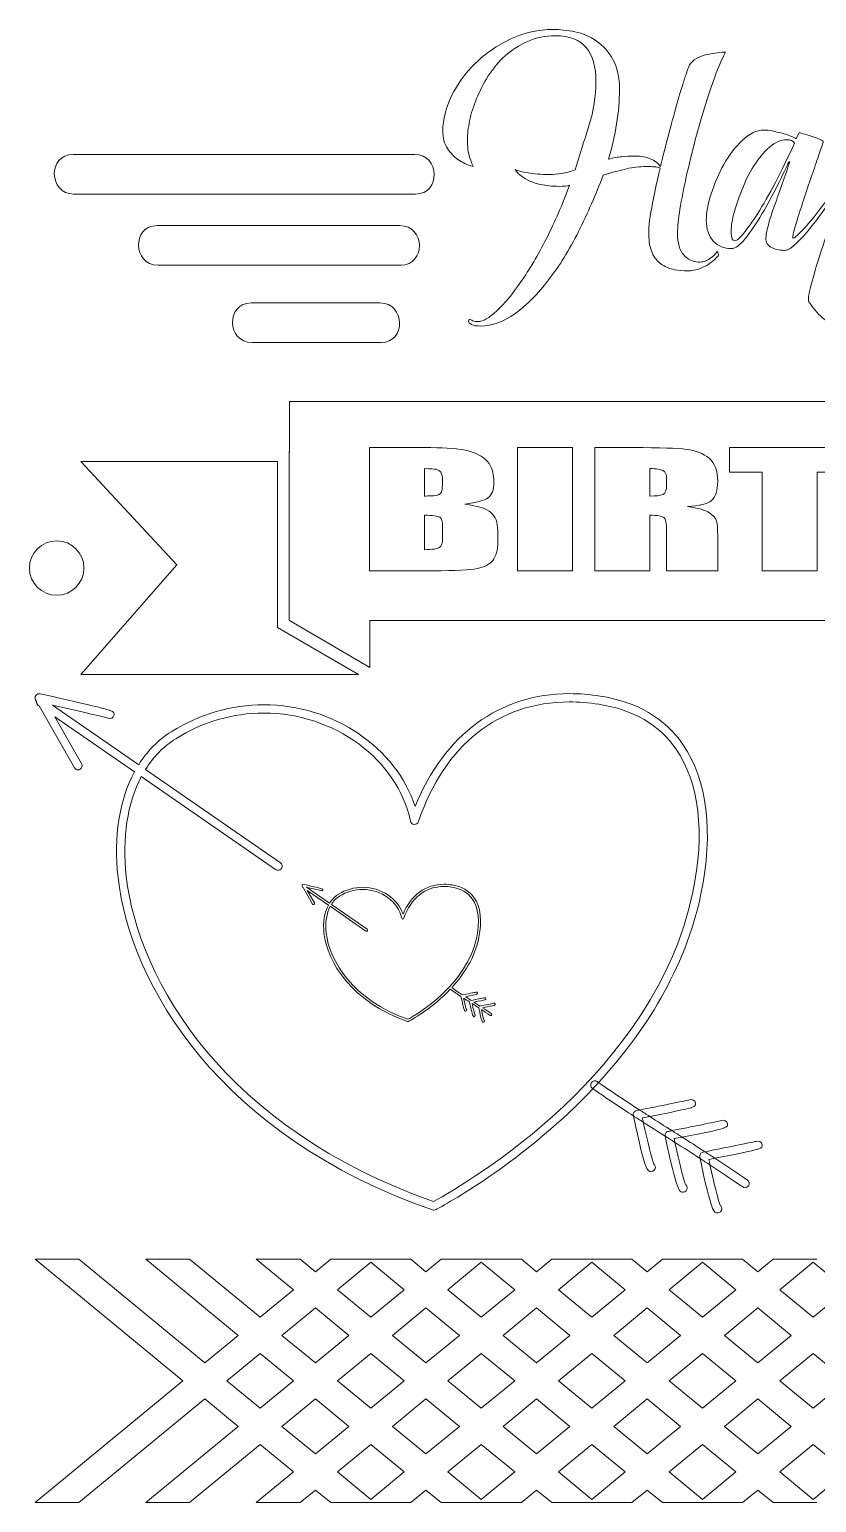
# Model space of a CAD drawing. Header units: inches. Extents: x 0.3 to 14.7, y -15.4 to -2.6.
# Drawn here: x 0.25 to 7.07, y -15.38 to -2.62 of the extents above; entities that cross this region are included whole.
import ezdxf

# ---------------------------------------------------------------- set-up
doc = ezdxf.new("R2010")
doc.units = ezdxf.units.IN
doc.header["$MEASUREMENT"] = 0
doc.layers.add('Layer 1', color=7, linetype='Continuous')

# ---------------------------------------------------------------- blocks, each defined once
blk = doc.blocks.new('block 2')
at = {"layer": 'Layer 1', "lineweight": 0}
for points in [[(11.748, -7.738), (3.204, -7.738), (3.204, -8.145), (2.506, -7.738), (2.506, -7.738), (2.506, -7.737), (2.504, -7.736), (2.504, -6.278), (2.506, -6.284), (2.506, -5.842), (12.448, -5.842), (12.448, -7.738), (12.446, -7.738), (11.748, -8.145), (11.748, -7.738)], [(4.96, -6.241), (4.483, -6.241), (4.483, -7.308), (4.96, -7.308), (4.96, -6.241)], [(7.365, -6.241), (6.321, -6.241), (6.321, -6.454), (6.604, -6.454), (6.604, -7.308), (7.081, -7.308), (7.081, -6.454), (7.365, -6.454), (7.365, -6.241)]]:
    blk.add_lwpolyline(points, dxfattribs=at)
for points, knots in [([(4.312, -6.959), (4.312, -6.889), (4.292, -6.838), (4.253, -6.804), (4.213, -6.77), (4.138, -6.746), (4.028, -6.732), (4.127, -6.718), (4.194, -6.7), (4.227, -6.675), (4.261, -6.65), (4.278, -6.607), (4.278, -6.544), (4.278, -6.452), (4.254, -6.385), (4.206, -6.344), (4.159, -6.302), (4.096, -6.275), (4.018, -6.261), (3.941, -6.248), (3.827, -6.241), (3.677, -6.241), (3.677, -6.241), (3.2, -6.241), (3.2, -6.241), (3.2, -6.241), (3.2, -7.308), (3.2, -7.308), (3.2, -7.308), (3.752, -7.308), (3.752, -7.308), (3.945, -7.308), (4.072, -7.302), (4.134, -7.289), (4.196, -7.276), (4.241, -7.253), (4.269, -7.218), (4.297, -7.183), (4.312, -7.13), (4.312, -7.058), (4.312, -7.058), (4.312, -6.959), (4.312, -6.959)], [0, 0, 0, 0, 1, 1, 1, 2, 2, 2, 3, 3, 3, 4, 4, 4, 5, 5, 5, 6, 6, 6, 7, 7, 7, 8, 8, 8, 9, 9, 9, 10, 10, 10, 11, 11, 11, 12, 12, 12, 13, 13, 13, 14, 14, 14, 14]), ([(5.955, -6.751), (6.059, -6.745), (6.129, -6.728), (6.165, -6.7), (6.2, -6.671), (6.218, -6.615), (6.218, -6.532), (6.218, -6.441), (6.193, -6.375), (6.143, -6.333), (6.093, -6.292), (6.027, -6.266), (5.948, -6.256), (5.868, -6.246), (5.715, -6.241), (5.49, -6.241), (5.49, -6.241), (5.152, -6.241), (5.152, -6.241), (5.152, -6.241), (5.152, -7.308), (5.152, -7.308), (5.152, -7.308), (5.63, -7.308), (5.63, -7.308), (5.63, -7.308), (5.63, -6.827), (5.63, -6.827), (5.695, -6.827), (5.736, -6.834), (5.752, -6.847), (5.767, -6.861), (5.775, -6.896), (5.775, -6.954), (5.775, -6.954), (5.775, -7.308), (5.775, -7.308), (5.775, -7.308), (6.218, -7.308), (6.218, -7.308), (6.218, -7.308), (6.218, -7.027), (6.218, -7.027), (6.218, -6.941), (6.214, -6.888), (6.206, -6.869), (6.198, -6.85), (6.178, -6.829), (6.146, -6.806), (6.113, -6.783), (6.05, -6.765), (5.955, -6.751)], [0, 0, 0, 0, 1, 1, 1, 2, 2, 2, 3, 3, 3, 4, 4, 4, 5, 5, 5, 6, 6, 6, 7, 7, 7, 8, 8, 8, 9, 9, 9, 10, 10, 10, 11, 11, 11, 12, 12, 12, 13, 13, 13, 14, 14, 14, 15, 15, 15, 16, 16, 16, 17, 17, 17, 17])]:
    blk.add_open_spline(points, degree=3, knots=knots, dxfattribs=at)
blk = doc.blocks.new('block 5')
at = {"layer": 'Layer 1', "lineweight": 0}
for points in [[(7.078, -15.383), (7.012, -15.383), (6.698, -15.383), (6.566, -15.274), (6.434, -15.383), (6.12, -15.383), (6.053, -15.383), (5.739, -15.383), (5.607, -15.274), (5.475, -15.383), (5.161, -15.383), (5.095, -15.383), (4.781, -15.383), (4.649, -15.274), (4.517, -15.383), (4.202, -15.383), (4.136, -15.383), (3.822, -15.383), (3.69, -15.274), (3.558, -15.383), (3.244, -15.383), (3.178, -15.383), (2.864, -15.383), (2.732, -15.274), (2.599, -15.383), (2.219, -15.383), (2.541, -15.117), (2.252, -14.879), (1.641, -15.383), (1.261, -15.383), (2.062, -14.723), (1.773, -14.485), (0.682, -15.383), (0.302, -15.383), (1.583, -14.328), (0.302, -13.274), (0.682, -13.274), (1.773, -14.172), (2.062, -13.934), (1.261, -13.274), (1.641, -13.274), (2.252, -13.777), (2.541, -13.539), (2.219, -13.274), (2.599, -13.274), (2.732, -13.383), (2.864, -13.274), (3.178, -13.274), (3.244, -13.274), (3.558, -13.274), (3.69, -13.383), (3.822, -13.274), (4.136, -13.274), (4.202, -13.274), (4.517, -13.274), (4.649, -13.383), (4.781, -13.274), (5.095, -13.274), (5.161, -13.274), (5.475, -13.274), (5.607, -13.383), (5.739, -13.274), (6.053, -13.274), (6.12, -13.274), (6.434, -13.274), (6.566, -13.383), (6.698, -13.274), (7.012, -13.274), (7.078, -13.274)], [(2.922, -13.539), (3.211, -13.777), (3.5, -13.539), (3.211, -13.301), (2.922, -13.539)], [(3.88, -13.539), (4.169, -13.777), (4.459, -13.539), (4.169, -13.301), (3.88, -13.539)], [(4.839, -13.539), (5.128, -13.777), (5.417, -13.539), (5.128, -13.301), (4.839, -13.539)], [(5.797, -13.539), (6.087, -13.777), (6.376, -13.539), (6.087, -13.301), (5.797, -13.539)], [(6.756, -13.539), (7.045, -13.777), (7.334, -13.539), (7.045, -13.301), (6.756, -13.539)], [(2.442, -13.934), (2.732, -14.172), (3.021, -13.934), (2.732, -13.696), (2.442, -13.934)], [(3.69, -14.172), (3.979, -13.934), (3.69, -13.696), (3.401, -13.934), (3.69, -14.172)], [(4.649, -14.172), (4.938, -13.934), (4.649, -13.695), (4.359, -13.934), (4.649, -14.172)], [(5.607, -14.172), (5.897, -13.934), (5.607, -13.696), (5.318, -13.934), (5.607, -14.172)], [(6.566, -14.172), (6.855, -13.934), (6.566, -13.696), (6.277, -13.934), (6.566, -14.172)], [(2.252, -14.566), (2.541, -14.328), (2.252, -14.09), (1.963, -14.328), (2.252, -14.566)], [(3.211, -14.09), (2.922, -14.328), (3.211, -14.566), (3.5, -14.328), (3.211, -14.09)], [(4.169, -14.566), (4.459, -14.328), (4.169, -14.09), (3.88, -14.328), (4.169, -14.566)], [(5.128, -14.566), (5.417, -14.328), (5.128, -14.09), (4.839, -14.328), (5.128, -14.566)], [(6.087, -14.566), (6.376, -14.328), (6.087, -14.09), (5.797, -14.328), (6.087, -14.566)], [(7.045, -14.566), (7.334, -14.328), (7.045, -14.09), (6.756, -14.328), (7.045, -14.566)], [(2.732, -14.961), (3.021, -14.723), (2.732, -14.485), (2.442, -14.723), (2.732, -14.961)], [(3.401, -14.723), (3.69, -14.961), (3.979, -14.723), (3.69, -14.485), (3.401, -14.723)], [(4.359, -14.723), (4.649, -14.961), (4.938, -14.723), (4.649, -14.485), (4.359, -14.723)], [(5.318, -14.723), (5.607, -14.961), (5.897, -14.723), (5.607, -14.485), (5.318, -14.723)], [(6.277, -14.723), (6.566, -14.961), (6.855, -14.723), (6.566, -14.485), (6.277, -14.723)], [(3.5, -15.117), (3.211, -14.879), (2.922, -15.117), (3.211, -15.355), (3.5, -15.117)], [(4.459, -15.117), (4.169, -14.879), (3.88, -15.117), (4.169, -15.355), (4.459, -15.117)], [(5.417, -15.117), (5.128, -14.879), (4.839, -15.117), (5.128, -15.355), (5.417, -15.117)], [(6.376, -15.117), (6.087, -14.879), (5.797, -15.117), (6.087, -15.355), (6.376, -15.117)], [(7.334, -15.117), (7.045, -14.879), (6.756, -15.117), (7.045, -15.355), (7.334, -15.117)]]:
    blk.add_lwpolyline(points, dxfattribs=at)
blk = doc.blocks.new('block 7')
at = {"layer": 'Layer 1', "lineweight": 0}
for points, knots in [([(6.272, -3.787), (6.319, -3.705), (6.372, -3.635), (6.432, -3.577), (6.493, -3.519), (6.555, -3.489), (6.62, -3.489), (6.639, -3.489), (6.663, -3.492), (6.691, -3.497), (6.719, -3.503), (6.747, -3.509), (6.775, -3.517), (6.803, -3.524), (6.828, -3.533), (6.85, -3.541), (6.873, -3.55), (6.889, -3.557), (6.897, -3.564), (6.897, -3.564), (6.923, -3.509), (6.923, -3.509), (6.934, -3.513), (6.951, -3.519), (6.975, -3.525), (6.998, -3.532), (7.022, -3.539), (7.046, -3.548), (7.07, -3.556), (7.09, -3.564), (7.107, -3.572), (7.124, -3.58), (7.133, -3.585), (7.133, -3.59), (7.133, -3.594), (7.125, -3.618), (7.11, -3.661), (7.095, -3.704), (7.077, -3.757), (7.056, -3.818), (7.034, -3.88), (7.011, -3.946), (6.988, -4.018), (6.964, -4.089), (6.943, -4.155), (6.923, -4.215), (6.904, -4.276), (6.889, -4.326), (6.878, -4.366), (6.867, -4.406), (6.865, -4.426), (6.871, -4.426), (6.88, -4.426), (6.901, -4.409), (6.934, -4.376), (6.968, -4.342), (7.008, -4.297), (7.054, -4.24), (7.1, -4.183), (7.15, -4.116), (7.204, -4.04), (7.257, -3.965), (7.308, -3.883), (7.357, -3.796), (7.379, -3.725), (7.398, -3.66), (7.414, -3.601), (7.435, -3.52), (7.446, -3.464), (7.446, -3.431), (7.459, -3.433), (7.477, -3.442), (7.5, -3.457), (7.522, -3.472), (7.544, -3.488), (7.564, -3.506), (7.585, -3.523), (7.603, -3.54), (7.619, -3.557), (7.635, -3.574), (7.643, -3.586), (7.643, -3.593), (7.643, -3.612), (7.635, -3.646), (7.619, -3.694), (7.603, -3.743), (7.583, -3.8), (7.559, -3.867), (7.536, -3.934), (7.51, -4.006), (7.482, -4.082), (7.454, -4.158), (7.428, -4.233), (7.404, -4.306), (7.404, -4.306), (7.408, -4.306), (7.408, -4.306), (7.442, -4.233), (7.481, -4.152), (7.525, -4.064), (7.569, -3.976), (7.615, -3.893), (7.663, -3.816), (7.71, -3.738), (7.757, -3.671), (7.805, -3.615), (7.852, -3.559), (7.898, -3.526), (7.944, -3.515), (8.012, -3.5), (8.066, -3.507), (8.103, -3.535), (8.141, -3.563), (8.166, -3.604), (8.178, -3.657), (8.19, -3.711), (8.19, -3.773), (8.179, -3.843), (8.169, -3.913), (8.15, -3.982), (8.124, -4.051), (8.195, -4.027), (8.259, -4.009), (8.317, -3.996), (8.33, -3.955), (8.343, -3.916), (8.355, -3.877), (8.389, -3.774), (8.416, -3.682), (8.438, -3.601), (8.459, -3.52), (8.47, -3.464), (8.47, -3.431), (8.483, -3.433), (8.501, -3.442), (8.523, -3.457), (8.546, -3.472), (8.567, -3.488), (8.588, -3.506), (8.608, -3.523), (8.627, -3.54), (8.643, -3.557), (8.659, -3.574), (8.667, -3.586), (8.667, -3.593), (8.667, -3.612), (8.659, -3.646), (8.643, -3.694), (8.627, -3.743), (8.607, -3.8), (8.583, -3.867), (8.559, -3.934), (8.533, -4.006), (8.505, -4.082), (8.477, -4.158), (8.452, -4.233), (8.428, -4.306), (8.428, -4.306), (8.431, -4.306), (8.431, -4.306), (8.466, -4.233), (8.505, -4.152), (8.549, -4.064), (8.593, -3.976), (8.639, -3.893), (8.686, -3.816), (8.734, -3.738), (8.781, -3.671), (8.828, -3.615), (8.876, -3.559), (8.922, -3.526), (8.967, -3.515), (9.036, -3.5), (9.089, -3.507), (9.127, -3.535), (9.165, -3.563), (9.189, -3.604), (9.201, -3.657), (9.213, -3.711), (9.214, -3.773), (9.203, -3.843), (9.192, -3.913), (9.174, -3.982), (9.148, -4.051), (9.219, -4.027), (9.284, -4.008), (9.343, -3.995), (9.352, -3.965), (9.361, -3.934), (9.371, -3.903), (9.39, -3.838), (9.408, -3.776), (9.426, -3.715), (9.443, -3.655), (9.457, -3.6), (9.469, -3.549), (9.481, -3.499), (9.488, -3.459), (9.49, -3.431), (9.501, -3.436), (9.518, -3.445), (9.542, -3.459), (9.566, -3.473), (9.589, -3.488), (9.611, -3.506), (9.634, -3.523), (9.654, -3.539), (9.671, -3.554), (9.688, -3.569), (9.697, -3.58), (9.697, -3.586), (9.697, -3.604), (9.692, -3.632), (9.681, -3.672), (9.67, -3.712), (9.656, -3.758), (9.639, -3.811), (9.622, -3.863), (9.604, -3.919), (9.586, -3.979), (9.567, -4.038), (9.55, -4.095), (9.532, -4.15), (9.515, -4.205), (9.501, -4.254), (9.49, -4.298), (9.48, -4.342), (9.474, -4.376), (9.474, -4.4), (9.474, -4.432), (9.484, -4.448), (9.503, -4.448), (9.516, -4.448), (9.54, -4.426), (9.574, -4.381), (9.609, -4.335), (9.649, -4.277), (9.694, -4.205), (9.739, -4.133), (9.787, -4.05), (9.837, -3.958), (9.888, -3.865), (9.938, -3.771), (9.988, -3.677), (9.998, -3.638), (10.007, -3.601), (10.013, -3.567), (10.02, -3.532), (10.026, -3.5), (10.033, -3.47), (10.041, -3.474), (10.057, -3.481), (10.08, -3.489), (10.102, -3.498), (10.124, -3.508), (10.146, -3.518), (10.167, -3.529), (10.187, -3.54), (10.204, -3.551), (10.221, -3.562), (10.23, -3.57), (10.23, -3.577), (10.23, -3.583), (10.227, -3.602), (10.22, -3.633), (10.214, -3.664), (10.204, -3.705), (10.191, -3.754), (10.178, -3.804), (10.162, -3.862), (10.143, -3.929), (10.123, -3.995), (10.101, -4.066), (10.075, -4.142), (10.148, -4.088), (10.219, -4.039), (10.288, -3.996), (10.357, -3.953), (10.422, -3.915), (10.485, -3.88), (10.485, -3.88), (10.475, -3.925), (10.475, -3.925), (10.402, -3.968), (10.331, -4.013), (10.262, -4.058), (10.193, -4.103), (10.125, -4.149), (10.059, -4.197), (9.981, -4.427), (9.904, -4.625), (9.828, -4.791), (9.751, -4.957), (9.673, -5.092), (9.592, -5.198), (9.511, -5.303), (9.427, -5.381), (9.339, -5.43), (9.25, -5.48), (9.156, -5.504), (9.054, -5.504), (9.037, -5.504), (9.019, -5.502), (9.001, -5.498), (8.983, -5.494), (8.966, -5.486), (8.951, -5.475), (8.936, -5.465), (8.924, -5.448), (8.914, -5.427), (8.904, -5.405), (8.9, -5.377), (8.903, -5.343), (8.905, -5.287), (8.932, -5.218), (8.985, -5.136), (9.038, -5.054), (9.106, -4.966), (9.19, -4.872), (9.274, -4.777), (9.369, -4.679), (9.476, -4.579), (9.582, -4.479), (9.692, -4.383), (9.804, -4.29), (9.834, -4.204), (9.862, -4.119), (9.889, -4.034), (9.916, -3.948), (9.939, -3.867), (9.959, -3.79), (9.922, -3.865), (9.88, -3.945), (9.833, -4.029), (9.785, -4.113), (9.738, -4.191), (9.691, -4.264), (9.643, -4.338), (9.598, -4.398), (9.555, -4.445), (9.512, -4.493), (9.474, -4.516), (9.442, -4.516), (9.425, -4.516), (9.405, -4.51), (9.384, -4.497), (9.362, -4.484), (9.342, -4.469), (9.324, -4.452), (9.306, -4.434), (9.29, -4.416), (9.277, -4.395), (9.264, -4.375), (9.258, -4.358), (9.258, -4.345), (9.258, -4.324), (9.263, -4.29), (9.274, -4.243), (9.285, -4.197), (9.299, -4.145), (9.316, -4.087), (9.322, -4.067), (9.328, -4.048), (9.334, -4.028), (9.313, -4.033), (9.291, -4.039), (9.268, -4.045), (9.227, -4.056), (9.184, -4.071), (9.138, -4.09), (9.076, -4.221), (9.008, -4.33), (8.933, -4.416), (8.859, -4.502), (8.775, -4.545), (8.68, -4.545), (8.624, -4.545), (8.581, -4.534), (8.551, -4.51), (8.52, -4.486), (8.505, -4.461), (8.505, -4.436), (8.505, -4.408), (8.516, -4.379), (8.536, -4.35), (8.557, -4.321), (8.585, -4.292), (8.62, -4.263), (8.656, -4.234), (8.696, -4.206), (8.743, -4.18), (8.789, -4.155), (8.839, -4.13), (8.893, -4.106), (8.908, -4.076), (8.924, -4.032), (8.941, -3.974), (8.959, -3.916), (8.972, -3.858), (8.98, -3.799), (8.989, -3.741), (8.99, -3.691), (8.985, -3.648), (8.98, -3.605), (8.962, -3.583), (8.932, -3.583), (8.914, -3.583), (8.888, -3.606), (8.853, -3.651), (8.817, -3.696), (8.775, -3.76), (8.727, -3.841), (8.678, -3.923), (8.625, -4.02), (8.567, -4.132), (8.509, -4.244), (8.449, -4.366), (8.389, -4.497), (8.344, -4.637), (8.305, -4.763), (8.271, -4.875), (8.238, -4.987), (8.221, -5.061), (8.221, -5.098), (8.221, -5.108), (8.221, -5.117), (8.221, -5.125), (8.221, -5.133), (8.222, -5.145), (8.224, -5.162), (8.207, -5.158), (8.187, -5.147), (8.165, -5.128), (8.142, -5.11), (8.121, -5.089), (8.1, -5.067), (8.08, -5.044), (8.063, -5.023), (8.048, -5.002), (8.035, -4.982), (8.027, -4.968), (8.027, -4.962), (8.027, -4.932), (8.038, -4.877), (8.06, -4.799), (8.081, -4.72), (8.109, -4.63), (8.142, -4.528), (8.176, -4.425), (8.211, -4.317), (8.249, -4.203), (8.268, -4.143), (8.287, -4.085), (8.306, -4.029), (8.286, -4.034), (8.266, -4.039), (8.244, -4.045), (8.203, -4.056), (8.16, -4.071), (8.115, -4.09), (8.052, -4.221), (7.984, -4.33), (7.91, -4.416), (7.835, -4.502), (7.751, -4.545), (7.656, -4.545), (7.6, -4.545), (7.557, -4.534), (7.527, -4.51), (7.497, -4.486), (7.482, -4.461), (7.482, -4.436), (7.482, -4.408), (7.492, -4.379), (7.512, -4.35), (7.533, -4.321), (7.561, -4.292), (7.596, -4.263), (7.632, -4.234), (7.673, -4.206), (7.719, -4.18), (7.765, -4.155), (7.815, -4.13), (7.869, -4.106), (7.884, -4.076), (7.9, -4.032), (7.918, -3.974), (7.935, -3.916), (7.948, -3.858), (7.956, -3.799), (7.965, -3.741), (7.967, -3.691), (7.961, -3.648), (7.956, -3.605), (7.938, -3.583), (7.908, -3.583), (7.891, -3.583), (7.864, -3.606), (7.829, -3.651), (7.793, -3.696), (7.751, -3.76), (7.703, -3.841), (7.655, -3.923), (7.601, -4.02), (7.543, -4.132), (7.485, -4.244), (7.426, -4.366), (7.366, -4.497), (7.32, -4.637), (7.281, -4.763), (7.248, -4.875), (7.214, -4.987), (7.198, -5.061), (7.198, -5.098), (7.198, -5.108), (7.198, -5.117), (7.198, -5.125), (7.198, -5.133), (7.199, -5.145), (7.201, -5.162), (7.184, -5.158), (7.164, -5.147), (7.141, -5.128), (7.118, -5.11), (7.097, -5.089), (7.077, -5.067), (7.056, -5.044), (7.039, -5.023), (7.025, -5.002), (7.011, -4.982), (7.004, -4.968), (7.004, -4.962), (7.004, -4.932), (7.015, -4.877), (7.036, -4.799), (7.058, -4.72), (7.085, -4.63), (7.118, -4.528), (7.152, -4.425), (7.187, -4.317), (7.225, -4.203), (7.258, -4.104), (7.289, -4.009), (7.318, -3.918), (7.317, -3.921), (7.315, -3.923), (7.314, -3.925), (7.29, -3.964), (7.261, -4.008), (7.227, -4.058), (7.192, -4.107), (7.155, -4.16), (7.114, -4.216), (7.073, -4.272), (7.032, -4.324), (6.993, -4.371), (6.953, -4.418), (6.916, -4.457), (6.881, -4.487), (6.847, -4.517), (6.818, -4.532), (6.794, -4.532), (6.788, -4.532), (6.776, -4.531), (6.758, -4.529), (6.741, -4.527), (6.723, -4.523), (6.705, -4.516), (6.687, -4.51), (6.671, -4.5), (6.657, -4.487), (6.643, -4.474), (6.636, -4.457), (6.636, -4.436), (6.636, -4.403), (6.643, -4.362), (6.657, -4.311), (6.671, -4.261), (6.688, -4.205), (6.71, -4.145), (6.732, -4.085), (6.754, -4.022), (6.778, -3.956), (6.801, -3.89), (6.823, -3.826), (6.842, -3.764), (6.842, -3.764), (6.836, -3.764), (6.836, -3.764), (6.812, -3.813), (6.779, -3.881), (6.737, -3.966), (6.695, -4.051), (6.65, -4.134), (6.602, -4.216), (6.553, -4.298), (6.505, -4.368), (6.458, -4.427), (6.411, -4.487), (6.371, -4.516), (6.339, -4.516), (6.274, -4.516), (6.221, -4.495), (6.18, -4.451), (6.14, -4.408), (6.119, -4.348), (6.119, -4.27), (6.119, -4.207), (6.133, -4.132), (6.161, -4.043), (6.189, -3.955), (6.226, -3.869), (6.272, -3.787)], [0, 0, 0, 0, 1, 1, 1, 2, 2, 2, 3, 3, 3, 4, 4, 4, 5, 5, 5, 6, 6, 6, 7, 7, 7, 8, 8, 8, 9, 9, 9, 10, 10, 10, 11, 11, 11, 12, 12, 12, 13, 13, 13, 14, 14, 14, 15, 15, 15, 16, 16, 16, 17, 17, 17, 18, 18, 18, 19, 19, 19, 20, 20, 20, 21, 21, 21, 22, 22, 22, 23, 23, 23, 24, 24, 24, 25, 25, 25, 26, 26, 26, 27, 27, 27, 28, 28, 28, 29, 29, 29, 30, 30, 30, 31, 31, 31, 32, 32, 32, 33, 33, 33, 34, 34, 34, 35, 35, 35, 36, 36, 36, 37, 37, 37, 38, 38, 38, 39, 39, 39, 40, 40, 40, 41, 41, 41, 42, 42, 42, 43, 43, 43, 44, 44, 44, 45, 45, 45, 46, 46, 46, 47, 47, 47, 48, 48, 48, 49, 49, 49, 50, 50, 50, 51, 51, 51, 52, 52, 52, 53, 53, 53, 54, 54, 54, 55, 55, 55, 56, 56, 56, 57, 57, 57, 58, 58, 58, 59, 59, 59, 60, 60, 60, 61, 61, 61, 62, 62, 62, 63, 63, 63, 64, 64, 64, 65, 65, 65, 66, 66, 66, 67, 67, 67, 68, 68, 68, 69, 69, 69, 70, 70, 70, 71, 71, 71, 72, 72, 72, 73, 73, 73, 74, 74, 74, 75, 75, 75, 76, 76, 76, 77, 77, 77, 78, 78, 78, 79, 79, 79, 80, 80, 80, 81, 81, 81, 82, 82, 82, 83, 83, 83, 84, 84, 84, 85, 85, 85, 86, 86, 86, 87, 87, 87, 88, 88, 88, 89, 89, 89, 90, 90, 90, 91, 91, 91, 92, 92, 92, 93, 93, 93, 94, 94, 94, 95, 95, 95, 96, 96, 96, 97, 97, 97, 98, 98, 98, 99, 99, 99, 100, 100, 100, 101, 101, 101, 102, 102, 102, 103, 103, 103, 104, 104, 104, 105, 105, 105, 106, 106, 106, 107, 107, 107, 108, 108, 108, 109, 109, 109, 110, 110, 110, 111, 111, 111, 112, 112, 112, 113, 113, 113, 114, 114, 114, 115, 115, 115, 116, 116, 116, 117, 117, 117, 118, 118, 118, 119, 119, 119, 120, 120, 120, 121, 121, 121, 122, 122, 122, 123, 123, 123, 124, 124, 124, 125, 125, 125, 126, 126, 126, 127, 127, 127, 128, 128, 128, 129, 129, 129, 130, 130, 130, 131, 131, 131, 132, 132, 132, 133, 133, 133, 134, 134, 134, 135, 135, 135, 136, 136, 136, 137, 137, 137, 138, 138, 138, 139, 139, 139, 140, 140, 140, 141, 141, 141, 142, 142, 142, 143, 143, 143, 144, 144, 144, 145, 145, 145, 146, 146, 146, 147, 147, 147, 148, 148, 148, 149, 149, 149, 150, 150, 150, 151, 151, 151, 152, 152, 152, 153, 153, 153, 154, 154, 154, 155, 155, 155, 156, 156, 156, 157, 157, 157, 158, 158, 158, 159, 159, 159, 160, 160, 160, 161, 161, 161, 162, 162, 162, 163, 163, 163, 164, 164, 164, 165, 165, 165, 166, 166, 166, 167, 167, 167, 168, 168, 168, 169, 169, 169, 170, 170, 170, 171, 171, 171, 172, 172, 172, 173, 173, 173, 174, 174, 174, 175, 175, 175, 176, 176, 176, 177, 177, 177, 178, 178, 178, 179, 179, 179, 180, 180, 180, 181, 181, 181, 182, 182, 182, 183, 183, 183, 184, 184, 184, 185, 185, 185, 186, 186, 186, 187, 187, 187, 188, 188, 188, 189, 189, 189, 190, 190, 190, 191, 191, 191, 192, 192, 192, 193, 193, 193, 194, 194, 194, 195, 195, 195, 196, 196, 196, 197, 197, 197, 198, 198, 198, 199, 199, 199, 200, 200, 200, 201, 201, 201, 202, 202, 202, 203, 203, 203, 204, 204, 204, 204]), ([(6.334, -4.384), (6.335, -4.427), (6.346, -4.448), (6.368, -4.448), (6.383, -4.448), (6.408, -4.427), (6.442, -4.386), (6.476, -4.344), (6.517, -4.285), (6.565, -4.211), (6.612, -4.137), (6.663, -4.048), (6.718, -3.943), (6.773, -3.839), (6.828, -3.725), (6.884, -3.602), (6.869, -3.583), (6.848, -3.573), (6.82, -3.573), (6.766, -3.573), (6.715, -3.595), (6.666, -3.638), (6.618, -3.681), (6.573, -3.735), (6.532, -3.799), (6.491, -3.864), (6.456, -3.935), (6.426, -4.011), (6.396, -4.087), (6.373, -4.158), (6.356, -4.222), (6.34, -4.287), (6.333, -4.341), (6.334, -4.384)], [0, 0, 0, 0, 1, 1, 1, 2, 2, 2, 3, 3, 3, 4, 4, 4, 5, 5, 5, 6, 6, 6, 7, 7, 7, 8, 8, 8, 9, 9, 9, 10, 10, 10, 11, 11, 11, 11]), ([(7.853, -4.145), (7.763, -4.188), (7.685, -4.233), (7.619, -4.281), (7.553, -4.329), (7.521, -4.376), (7.521, -4.423), (7.521, -4.438), (7.526, -4.449), (7.537, -4.457), (7.547, -4.464), (7.561, -4.468), (7.579, -4.468), (7.628, -4.468), (7.677, -4.437), (7.724, -4.377), (7.771, -4.316), (7.814, -4.239), (7.853, -4.145)], [0, 0, 0, 0, 1, 1, 1, 2, 2, 2, 3, 3, 3, 4, 4, 4, 5, 5, 5, 6, 6, 6, 6]), ([(8.877, -4.145), (8.786, -4.188), (8.708, -4.233), (8.643, -4.281), (8.577, -4.329), (8.544, -4.376), (8.544, -4.423), (8.544, -4.438), (8.55, -4.449), (8.56, -4.457), (8.571, -4.464), (8.585, -4.468), (8.602, -4.468), (8.652, -4.468), (8.7, -4.437), (8.748, -4.377), (8.795, -4.316), (8.838, -4.239), (8.877, -4.145)], [0, 0, 0, 0, 1, 1, 1, 2, 2, 2, 3, 3, 3, 4, 4, 4, 5, 5, 5, 6, 6, 6, 6]), ([(9.787, -4.348), (9.665, -4.445), (9.553, -4.544), (9.452, -4.644), (9.35, -4.744), (9.263, -4.838), (9.188, -4.926), (9.114, -5.015), (9.055, -5.095), (9.012, -5.169), (8.969, -5.242), (8.947, -5.3), (8.945, -5.343), (8.94, -5.392), (8.949, -5.426), (8.972, -5.443), (8.995, -5.46), (9.017, -5.469), (9.038, -5.469), (9.103, -5.469), (9.169, -5.437), (9.235, -5.372), (9.302, -5.307), (9.368, -5.222), (9.432, -5.117), (9.497, -5.011), (9.559, -4.891), (9.62, -4.757), (9.68, -4.622), (9.736, -4.486), (9.787, -4.348)], [0, 0, 0, 0, 1, 1, 1, 2, 2, 2, 3, 3, 3, 4, 4, 4, 5, 5, 5, 6, 6, 6, 7, 7, 7, 8, 8, 8, 9, 9, 9, 10, 10, 10, 10])]:
    blk.add_open_spline(points, degree=3, knots=knots, dxfattribs=at)
blk = doc.blocks.new('block 8')
at = {"layer": 'Layer 1', "lineweight": 0}
for points, knots in [([(4.29, -11.064), (4.29, -11.068), (4.29, -11.07), (4.28, -11.074), (4.28, -11.074), (4.28, -11.074), (4.28, -11.074), (4.28, -11.074), (4.279, -11.074), (4.279, -11.074), (4.266, -11.078), (4.239, -11.084), (4.181, -11.095), (4.205, -11.111), (4.23, -11.127), (4.256, -11.145), (4.26, -11.148), (4.261, -11.154), (4.258, -11.159), (4.256, -11.161), (4.253, -11.163), (4.25, -11.163), (4.249, -11.163), (4.247, -11.162), (4.245, -11.161), (4.219, -11.143), (4.194, -11.126), (4.17, -11.11), (4.179, -11.154), (4.19, -11.195), (4.194, -11.204), (4.196, -11.206), (4.197, -11.209), (4.197, -11.211), (4.197, -11.217), (4.193, -11.221), (4.187, -11.221), (4.179, -11.221), (4.173, -11.221), (4.147, -11.096), (4.127, -11.083), (4.108, -11.071), (4.089, -11.059), (4.099, -11.103), (4.11, -11.147), (4.114, -11.156), (4.116, -11.158), (4.117, -11.161), (4.117, -11.164), (4.117, -11.169), (4.113, -11.173), (4.108, -11.173), (4.099, -11.173), (4.094, -11.173), (4.066, -11.044), (4.066, -11.044), (4.066, -11.044), (4.066, -11.044), (4.05, -11.034), (4.033, -11.023), (4.016, -11.012), (4.026, -11.056), (4.036, -11.1), (4.041, -11.109), (4.043, -11.11), (4.044, -11.113), (4.044, -11.116), (4.044, -11.121), (4.04, -11.125), (4.034, -11.125), (4.026, -11.125), (4.02, -11.125), (3.993, -10.997), (3.963, -10.978), (3.933, -10.957), (3.9, -10.935), (3.753, -11.09), (3.591, -11.185), (3.541, -11.212), (3.541, -11.212), (3.539, -11.213), (3.539, -11.213), (3.537, -11.214), (3.536, -11.215), (3.534, -11.215), (3.532, -11.215), (3.531, -11.214), (3.53, -11.214), (3.04, -11.043), (2.834, -10.695), (2.806, -10.448), (2.796, -10.354), (2.81, -10.27), (2.844, -10.205), (2.844, -10.205), (2.661, -10.079), (2.661, -10.079), (2.661, -10.079), (2.723, -10.186), (2.723, -10.186), (2.725, -10.191), (2.724, -10.197), (2.719, -10.199), (2.717, -10.2), (2.716, -10.201), (2.714, -10.201), (2.711, -10.201), (2.708, -10.199), (2.706, -10.196), (2.706, -10.196), (2.625, -10.054), (2.625, -10.054), (2.625, -10.054), (2.623, -10.052), (2.623, -10.052), (2.62, -10.05), (2.618, -10.047), (2.619, -10.043), (2.619, -10.043), (2.617, -10.039), (2.617, -10.039), (2.615, -10.036), (2.615, -10.032), (2.617, -10.029), (2.62, -10.026), (2.623, -10.024), (2.627, -10.025), (2.728, -10.048), (2.769, -10.058), (2.786, -10.064), (2.787, -10.063), (2.787, -10.063), (2.788, -10.063), (2.788, -10.063), (2.788, -10.064), (2.788, -10.064), (2.798, -10.068), (2.798, -10.07), (2.797, -10.074), (2.797, -10.08), (2.788, -10.084), (2.783, -10.081), (2.773, -10.078), (2.71, -10.064), (2.655, -10.051), (2.655, -10.051), (2.854, -10.189), (2.854, -10.189), (2.874, -10.158), (2.899, -10.132), (2.929, -10.113), (2.994, -10.072), (3.068, -10.051), (3.142, -10.051), (3.302, -10.051), (3.447, -10.15), (3.491, -10.285), (3.557, -10.119), (3.686, -10.025), (3.846, -10.025), (3.869, -10.025), (3.893, -10.027), (3.917, -10.031), (4.001, -10.044), (4.065, -10.081), (4.108, -10.142), (4.164, -10.223), (4.178, -10.345), (4.149, -10.486), (4.113, -10.661), (4.018, -10.806), (3.913, -10.921), (3.946, -10.944), (3.977, -10.964), (4.008, -10.984), (4.05, -10.975), (4.112, -10.963), (4.123, -10.96), (4.128, -10.958), (4.136, -10.962), (4.137, -10.968), (4.137, -10.972), (4.137, -10.975), (4.127, -10.978), (4.127, -10.978), (4.127, -10.979), (4.127, -10.979), (4.126, -10.979), (4.126, -10.979), (4.126, -10.979), (4.113, -10.982), (4.086, -10.988), (4.031, -10.999), (4.048, -11.01), (4.065, -11.021), (4.082, -11.031), (4.125, -11.023), (4.185, -11.011), (4.196, -11.008), (4.201, -11.006), (4.209, -11.01), (4.21, -11.016), (4.21, -11.02), (4.211, -11.023), (4.2, -11.026), (4.2, -11.026), (4.2, -11.026), (4.2, -11.026), (4.2, -11.026), (4.199, -11.026), (4.199, -11.026), (4.187, -11.03), (4.16, -11.036), (4.105, -11.046), (4.123, -11.057), (4.14, -11.068), (4.158, -11.08), (4.201, -11.072), (4.265, -11.059), (4.276, -11.056), (4.281, -11.053), (4.289, -11.057), (4.29, -11.064)], [0, 0, 0, 0, 1, 1, 1, 2, 2, 2, 3, 3, 3, 4, 4, 4, 5, 5, 5, 6, 6, 6, 7, 7, 7, 8, 8, 8, 9, 9, 9, 10, 10, 10, 11, 11, 11, 12, 12, 12, 13, 13, 13, 14, 14, 14, 15, 15, 15, 16, 16, 16, 17, 17, 17, 18, 18, 18, 19, 19, 19, 20, 20, 20, 21, 21, 21, 22, 22, 22, 23, 23, 23, 24, 24, 24, 25, 25, 25, 26, 26, 26, 27, 27, 27, 28, 28, 28, 29, 29, 29, 30, 30, 30, 31, 31, 31, 32, 32, 32, 33, 33, 33, 34, 34, 34, 35, 35, 35, 36, 36, 36, 37, 37, 37, 38, 38, 38, 39, 39, 39, 40, 40, 40, 41, 41, 41, 42, 42, 42, 43, 43, 43, 44, 44, 44, 45, 45, 45, 46, 46, 46, 47, 47, 47, 48, 48, 48, 49, 49, 49, 50, 50, 50, 51, 51, 51, 52, 52, 52, 53, 53, 53, 54, 54, 54, 55, 55, 55, 56, 56, 56, 57, 57, 57, 58, 58, 58, 59, 59, 59, 60, 60, 60, 61, 61, 61, 62, 62, 62, 63, 63, 63, 64, 64, 64, 65, 65, 65, 66, 66, 66, 67, 67, 67, 68, 68, 68, 69, 69, 69, 70, 70, 70, 71, 71, 71, 72, 72, 72, 73, 73, 73, 74, 74, 74, 74]), ([(4.13, -10.482), (4.158, -10.347), (4.145, -10.23), (4.092, -10.153), (4.053, -10.097), (3.993, -10.062), (3.914, -10.05), (3.891, -10.046), (3.868, -10.044), (3.846, -10.044), (3.683, -10.044), (3.559, -10.142), (3.498, -10.32), (3.497, -10.324), (3.493, -10.327), (3.488, -10.326), (3.484, -10.326), (3.481, -10.323), (3.48, -10.319), (3.45, -10.177), (3.305, -10.07), (3.142, -10.07), (3.071, -10.07), (3.001, -10.09), (2.939, -10.129), (2.911, -10.146), (2.888, -10.17), (2.87, -10.2), (2.87, -10.2), (3.18, -10.414), (3.18, -10.414), (3.185, -10.417), (3.186, -10.423), (3.183, -10.428), (3.181, -10.43), (3.178, -10.432), (3.175, -10.432), (3.173, -10.432), (3.171, -10.431), (3.169, -10.43), (3.169, -10.43), (2.86, -10.216), (2.86, -10.216), (2.828, -10.277), (2.815, -10.357), (2.825, -10.446), (2.852, -10.687), (3.054, -11.027), (3.533, -11.195), (3.619, -11.148), (4.044, -10.897), (4.13, -10.482)], [0, 0, 0, 0, 1, 1, 1, 2, 2, 2, 3, 3, 3, 4, 4, 4, 5, 5, 5, 6, 6, 6, 7, 7, 7, 8, 8, 8, 9, 9, 9, 10, 10, 10, 11, 11, 11, 12, 12, 12, 13, 13, 13, 14, 14, 14, 15, 15, 15, 16, 16, 16, 17, 17, 17, 17])]:
    blk.add_open_spline(points, degree=3, knots=knots, dxfattribs=at)
blk = doc.blocks.new('block 9')
at = {"layer": 'Layer 1', "lineweight": 0}
for points, knots in [([(5.133, -11.794), (5.134, -11.795), (5.135, -11.796), (5.136, -11.797), (4.584, -12.381), (3.972, -12.737), (3.787, -12.838), (3.787, -12.838), (3.778, -12.843), (3.778, -12.843), (3.772, -12.847), (3.765, -12.849), (3.758, -12.849), (3.753, -12.849), (3.749, -12.848), (3.745, -12.847), (1.901, -12.205), (1.125, -10.894), (1.021, -9.966), (0.981, -9.611), (1.033, -9.293), (1.163, -9.051), (1.163, -9.051), (0.474, -8.575), (0.474, -8.575), (0.474, -8.575), (0.705, -8.979), (0.705, -8.979), (0.715, -8.996), (0.709, -9.018), (0.692, -9.028), (0.686, -9.032), (0.68, -9.033), (0.674, -9.033), (0.662, -9.033), (0.649, -9.027), (0.643, -9.015), (0.643, -9.015), (0.337, -8.48), (0.337, -8.48), (0.337, -8.48), (0.33, -8.475), (0.33, -8.475), (0.318, -8.467), (0.313, -8.453), (0.314, -8.44), (0.314, -8.44), (0.307, -8.427), (0.307, -8.427), (0.3, -8.415), (0.301, -8.399), (0.309, -8.388), (0.318, -8.376), (0.332, -8.371), (0.346, -8.374), (0.726, -8.46), (0.882, -8.495), (0.945, -8.517), (0.947, -8.517), (0.948, -8.517), (0.95, -8.517), (0.95, -8.517), (0.95, -8.519), (0.95, -8.519), (0.989, -8.534), (0.988, -8.542), (0.987, -8.557), (0.984, -8.581), (0.953, -8.596), (0.933, -8.585), (0.894, -8.574), (0.658, -8.519), (0.452, -8.472), (0.452, -8.472), (1.2, -8.989), (1.2, -8.989), (1.274, -8.871), (1.369, -8.774), (1.483, -8.703), (1.728, -8.55), (2.005, -8.469), (2.284, -8.469), (2.887, -8.469), (3.43, -8.841), (3.596, -9.352), (3.847, -8.728), (4.329, -8.373), (4.932, -8.373), (5.019, -8.373), (5.109, -8.38), (5.2, -8.394), (5.518, -8.444), (5.759, -8.585), (5.917, -8.813), (6.128, -9.118), (6.184, -9.578), (6.073, -10.109), (5.937, -10.765), (5.58, -11.313), (5.185, -11.743), (5.181, -11.741), (5.178, -11.738), (5.174, -11.735), (5.157, -11.724), (5.135, -11.728), (5.123, -11.744), (5.112, -11.761), (5.116, -11.783), (5.133, -11.794)], [0, 0, 0, 0, 1, 1, 1, 2, 2, 2, 3, 3, 3, 4, 4, 4, 5, 5, 5, 6, 6, 6, 7, 7, 7, 8, 8, 8, 9, 9, 9, 10, 10, 10, 11, 11, 11, 12, 12, 12, 13, 13, 13, 14, 14, 14, 15, 15, 15, 16, 16, 16, 17, 17, 17, 18, 18, 18, 19, 19, 19, 20, 20, 20, 21, 21, 21, 22, 22, 22, 23, 23, 23, 24, 24, 24, 25, 25, 25, 26, 26, 26, 27, 27, 27, 28, 28, 28, 29, 29, 29, 30, 30, 30, 31, 31, 31, 32, 32, 32, 33, 33, 33, 34, 34, 34, 35, 35, 35, 36, 36, 36, 36]), ([(6.003, -10.094), (6.109, -9.583), (6.058, -9.143), (5.858, -8.854), (5.712, -8.643), (5.486, -8.512), (5.189, -8.465), (5.101, -8.452), (5.015, -8.445), (4.932, -8.445), (4.32, -8.445), (3.855, -8.813), (3.624, -9.482), (3.619, -9.497), (3.603, -9.507), (3.588, -9.506), (3.572, -9.505), (3.558, -9.493), (3.555, -9.477), (3.443, -8.944), (2.897, -8.541), (2.284, -8.541), (2.018, -8.541), (1.754, -8.618), (1.521, -8.764), (1.416, -8.83), (1.328, -8.92), (1.259, -9.03), (1.259, -9.03), (2.428, -9.838), (2.428, -9.838), (2.444, -9.849), (2.448, -9.871), (2.437, -9.888), (2.43, -9.898), (2.419, -9.903), (2.407, -9.903), (2.4, -9.903), (2.393, -9.901), (2.387, -9.897), (2.387, -9.897), (1.223, -9.092), (1.223, -9.092), (1.102, -9.321), (1.055, -9.621), (1.093, -9.958), (1.194, -10.863), (1.953, -12.141), (3.754, -12.774), (4.077, -12.598), (5.678, -11.654), (6.003, -10.094)], [0, 0, 0, 0, 1, 1, 1, 2, 2, 2, 3, 3, 3, 4, 4, 4, 5, 5, 5, 6, 6, 6, 7, 7, 7, 8, 8, 8, 9, 9, 9, 10, 10, 10, 11, 11, 11, 12, 12, 12, 13, 13, 13, 14, 14, 14, 15, 15, 15, 16, 16, 16, 17, 17, 17, 17])]:
    blk.add_open_spline(points, degree=3, knots=knots, dxfattribs=at)

msp = doc.modelspace()

# ---------------------------------------------------------------- linework, layer by layer
at = {"layer": 'Layer 1', "lineweight": 0}
msp.add_lwpolyline([(1.531, -7.257), (0.698, -8.208), (3.105, -8.208), (2.404, -7.799), (2.404, -6.361), (0.698, -6.361), (1.531, -7.257)], dxfattribs=at)
for points, knots in [([(3.965, -3.744), (4.004, -3.77), (4.048, -3.791), (4.098, -3.806), (4.098, -3.806), (4.098, -3.803), (4.098, -3.803), (4.091, -3.788), (4.081, -3.762), (4.068, -3.725), (4.056, -3.689), (4.049, -3.637), (4.049, -3.57), (4.049, -3.525), (4.056, -3.471), (4.068, -3.409), (4.081, -3.346), (4.101, -3.282), (4.128, -3.216), (4.155, -3.151), (4.189, -3.085), (4.23, -3.02), (4.271, -2.954), (4.32, -2.896), (4.377, -2.845), (4.434, -2.795), (4.498, -2.753), (4.571, -2.721), (4.643, -2.688), (4.723, -2.672), (4.811, -2.672), (4.934, -2.672), (5.023, -2.706), (5.079, -2.774), (5.135, -2.842), (5.163, -2.94), (5.163, -3.07), (5.163, -3.194), (5.143, -3.322), (5.102, -3.452), (5.061, -3.583), (5.021, -3.709), (4.982, -3.833), (4.939, -3.849), (4.901, -3.86), (4.866, -3.865), (4.832, -3.871), (4.796, -3.874), (4.76, -3.874), (4.688, -3.874), (4.627, -3.87), (4.575, -3.861), (4.524, -3.853), (4.486, -3.843), (4.462, -3.832), (4.471, -3.845), (4.484, -3.86), (4.503, -3.877), (4.521, -3.894), (4.545, -3.91), (4.574, -3.924), (4.603, -3.938), (4.639, -3.95), (4.684, -3.961), (4.728, -3.972), (4.781, -3.977), (4.843, -3.977), (4.884, -3.977), (4.915, -3.974), (4.934, -3.968), (4.874, -4.131), (4.807, -4.285), (4.734, -4.429), (4.66, -4.574), (4.587, -4.699), (4.512, -4.805), (4.438, -4.912), (4.368, -4.996), (4.303, -5.057), (4.237, -5.119), (4.183, -5.149), (4.14, -5.149), (4.122, -5.149), (4.108, -5.147), (4.096, -5.141), (4.084, -5.136), (4.074, -5.131), (4.065, -5.127), (4.065, -5.131), (4.064, -5.135), (4.062, -5.138), (4.06, -5.141), (4.059, -5.145), (4.059, -5.149), (4.059, -5.156), (4.067, -5.164), (4.085, -5.173), (4.102, -5.183), (4.128, -5.188), (4.162, -5.188), (4.263, -5.188), (4.364, -5.151), (4.464, -5.078), (4.564, -5.005), (4.66, -4.908), (4.753, -4.788), (4.846, -4.667), (4.932, -4.528), (5.011, -4.369), (5.091, -4.211), (5.162, -4.048), (5.225, -3.88), (5.304, -3.856), (5.372, -3.838), (5.428, -3.825), (5.484, -3.812), (5.541, -3.806), (5.599, -3.806), (5.625, -3.806), (5.648, -3.806), (5.667, -3.807), (5.686, -3.809), (5.704, -3.812), (5.719, -3.819), (5.691, -3.941), (5.666, -4.056), (5.646, -4.163), (5.625, -4.269), (5.617, -4.354), (5.622, -4.416), (5.624, -4.479), (5.636, -4.529), (5.657, -4.568), (5.679, -4.607), (5.706, -4.636), (5.738, -4.657), (5.77, -4.677), (5.805, -4.691), (5.843, -4.699), (5.881, -4.706), (5.918, -4.71), (5.954, -4.71), (5.995, -4.71), (6.032, -4.703), (6.066, -4.689), (6.099, -4.675), (6.128, -4.66), (6.151, -4.644), (6.175, -4.628), (6.193, -4.612), (6.206, -4.597), (6.219, -4.582), (6.226, -4.572), (6.226, -4.568), (6.226, -4.564), (6.221, -4.555), (6.213, -4.542), (6.202, -4.561), (6.181, -4.581), (6.151, -4.603), (6.121, -4.625), (6.087, -4.635), (6.048, -4.633), (6.001, -4.63), (5.959, -4.61), (5.924, -4.571), (5.888, -4.533), (5.87, -4.469), (5.87, -4.381), (5.87, -4.33), (5.877, -4.261), (5.891, -4.175), (5.905, -4.089), (5.924, -3.995), (5.946, -3.893), (5.969, -3.791), (5.995, -3.684), (6.024, -3.574), (6.053, -3.463), (6.083, -3.358), (6.114, -3.259), (6.145, -3.16), (6.176, -3.072), (6.206, -2.993), (6.236, -2.915), (6.263, -2.855), (6.287, -2.814), (6.27, -2.814), (6.246, -2.816), (6.216, -2.819), (6.186, -2.823), (6.155, -2.828), (6.124, -2.835), (6.093, -2.843), (6.063, -2.854), (6.035, -2.869), (6.007, -2.884), (5.987, -2.903), (5.974, -2.924), (5.967, -2.937), (5.955, -2.971), (5.937, -3.026), (5.918, -3.081), (5.897, -3.15), (5.874, -3.233), (5.85, -3.316), (5.825, -3.407), (5.798, -3.507), (5.771, -3.607), (5.746, -3.707), (5.722, -3.806), (5.709, -3.784), (5.684, -3.764), (5.648, -3.744), (5.611, -3.725), (5.559, -3.715), (5.493, -3.715), (5.456, -3.715), (5.42, -3.717), (5.386, -3.72), (5.352, -3.723), (5.314, -3.731), (5.273, -3.741), (5.303, -3.638), (5.326, -3.536), (5.342, -3.436), (5.359, -3.336), (5.367, -3.236), (5.367, -3.137), (5.367, -3.032), (5.348, -2.945), (5.31, -2.877), (5.272, -2.81), (5.225, -2.756), (5.168, -2.718), (5.111, -2.679), (5.049, -2.652), (4.981, -2.638), (4.913, -2.624), (4.85, -2.617), (4.792, -2.617), (4.663, -2.617), (4.54, -2.645), (4.424, -2.7), (4.307, -2.755), (4.206, -2.825), (4.119, -2.91), (4.031, -2.995), (3.962, -3.089), (3.912, -3.194), (3.861, -3.298), (3.836, -3.399), (3.836, -3.496), (3.836, -3.558), (3.849, -3.609), (3.876, -3.649), (3.903, -3.689), (3.933, -3.721), (3.965, -3.744)], [0, 0, 0, 0, 1, 1, 1, 2, 2, 2, 3, 3, 3, 4, 4, 4, 5, 5, 5, 6, 6, 6, 7, 7, 7, 8, 8, 8, 9, 9, 9, 10, 10, 10, 11, 11, 11, 12, 12, 12, 13, 13, 13, 14, 14, 14, 15, 15, 15, 16, 16, 16, 17, 17, 17, 18, 18, 18, 19, 19, 19, 20, 20, 20, 21, 21, 21, 22, 22, 22, 23, 23, 23, 24, 24, 24, 25, 25, 25, 26, 26, 26, 27, 27, 27, 28, 28, 28, 29, 29, 29, 30, 30, 30, 31, 31, 31, 32, 32, 32, 33, 33, 33, 34, 34, 34, 35, 35, 35, 36, 36, 36, 37, 37, 37, 38, 38, 38, 39, 39, 39, 40, 40, 40, 41, 41, 41, 42, 42, 42, 43, 43, 43, 44, 44, 44, 45, 45, 45, 46, 46, 46, 47, 47, 47, 48, 48, 48, 49, 49, 49, 50, 50, 50, 51, 51, 51, 52, 52, 52, 53, 53, 53, 54, 54, 54, 55, 55, 55, 56, 56, 56, 57, 57, 57, 58, 58, 58, 59, 59, 59, 60, 60, 60, 61, 61, 61, 62, 62, 62, 63, 63, 63, 64, 64, 64, 65, 65, 65, 66, 66, 66, 67, 67, 67, 68, 68, 68, 69, 69, 69, 70, 70, 70, 71, 71, 71, 72, 72, 72, 73, 73, 73, 74, 74, 74, 75, 75, 75, 76, 76, 76, 77, 77, 77, 78, 78, 78, 79, 79, 79, 80, 80, 80, 81, 81, 81, 82, 82, 82, 83, 83, 83, 84, 84, 84, 85, 85, 85, 86, 86, 86, 86]), ([(0.639, -4.044), (0.639, -4.044), (3.599, -4.044), (3.599, -4.044), (3.82, -4.044), (3.813, -3.7), (3.591, -3.7), (3.591, -3.7), (0.631, -3.7), (0.631, -3.7), (0.41, -3.7), (0.417, -4.044), (0.639, -4.044)], [0, 0, 0, 0, 1, 1, 1, 2, 2, 2, 3, 3, 3, 4, 4, 4, 4]), ([(3.463, -4.317), (3.463, -4.317), (1.36, -4.317), (1.36, -4.317), (1.139, -4.317), (1.147, -4.66), (1.368, -4.66), (1.368, -4.66), (3.471, -4.66), (3.471, -4.66), (3.692, -4.66), (3.684, -4.317), (3.463, -4.317)], [0, 0, 0, 0, 1, 1, 1, 2, 2, 2, 3, 3, 3, 4, 4, 4, 4]), ([(2.176, -4.987), (1.954, -4.987), (1.962, -5.331), (2.183, -5.331), (2.183, -5.331), (3.299, -5.331), (3.299, -5.331), (3.52, -5.331), (3.513, -4.987), (3.291, -4.987), (3.291, -4.987), (2.176, -4.987), (2.176, -4.987)], [0, 0, 0, 0, 1, 1, 1, 2, 2, 2, 3, 3, 3, 4, 4, 4, 4]), ([(3.777, -6.429), (3.76, -6.426), (3.727, -6.424), (3.678, -6.423), (3.678, -6.423), (3.678, -6.661), (3.678, -6.661), (3.698, -6.66), (3.714, -6.66), (3.725, -6.66), (3.772, -6.66), (3.802, -6.653), (3.815, -6.64), (3.828, -6.627), (3.834, -6.588), (3.834, -6.525), (3.834, -6.492), (3.829, -6.468), (3.818, -6.455), (3.808, -6.441), (3.794, -6.433), (3.777, -6.429)], [0, 0, 0, 0, 1, 1, 1, 2, 2, 2, 3, 3, 3, 4, 4, 4, 5, 5, 5, 6, 6, 6, 7, 7, 7, 7]), ([(5.744, -6.439), (5.723, -6.429), (5.685, -6.423), (5.63, -6.423), (5.63, -6.423), (5.63, -6.661), (5.63, -6.661), (5.683, -6.661), (5.721, -6.656), (5.742, -6.648), (5.764, -6.639), (5.775, -6.612), (5.775, -6.564), (5.775, -6.564), (5.775, -6.506), (5.775, -6.506), (5.775, -6.472), (5.764, -6.45), (5.744, -6.439)], [0, 0, 0, 0, 1, 1, 1, 2, 2, 2, 3, 3, 3, 4, 4, 4, 5, 5, 5, 6, 6, 6, 6]), ([(3.809, -6.843), (3.793, -6.834), (3.749, -6.828), (3.678, -6.827), (3.678, -6.827), (3.678, -7.126), (3.678, -7.126), (3.745, -7.124), (3.788, -7.118), (3.806, -7.107), (3.825, -7.096), (3.834, -7.069), (3.834, -7.026), (3.834, -7.026), (3.834, -6.926), (3.834, -6.926), (3.834, -6.881), (3.826, -6.853), (3.809, -6.843)], [0, 0, 0, 0, 1, 1, 1, 2, 2, 2, 3, 3, 3, 4, 4, 4, 5, 5, 5, 6, 6, 6, 6]), ([(0.49, -7.521), (0.62, -7.521), (0.726, -7.415), (0.726, -7.285), (0.726, -7.154), (0.62, -7.049), (0.49, -7.049), (0.359, -7.049), (0.253, -7.154), (0.253, -7.285), (0.253, -7.415), (0.359, -7.521), (0.49, -7.521)], [0, 0, 0, 0, 1, 1, 1, 2, 2, 2, 3, 3, 3, 4, 4, 4, 4]), ([(5.492, -12.001), (5.497, -11.993), (5.506, -11.988), (5.515, -11.986), (5.523, -11.984), (5.532, -11.982), (5.541, -11.981), (5.428, -11.907), (5.31, -11.829), (5.185, -11.743), (5.169, -11.761), (5.152, -11.779), (5.136, -11.797), (5.259, -11.882), (5.375, -11.959), (5.487, -12.032), (5.487, -12.03), (5.487, -12.029), (5.487, -12.028), (5.485, -12.019), (5.487, -12.009), (5.492, -12.001)], [0, 0, 0, 0, 1, 1, 1, 2, 2, 2, 3, 3, 3, 4, 4, 4, 5, 5, 5, 6, 6, 6, 7, 7, 7, 7]), ([(5.986, -11.961), (5.987, -11.961), (5.989, -11.961), (5.99, -11.961), (5.99, -11.961), (5.99, -11.959), (5.99, -11.959), (6.029, -11.947), (6.028, -11.938), (6.027, -11.922), (6.024, -11.897), (5.994, -11.883), (5.974, -11.893), (5.934, -11.903), (5.701, -11.949), (5.541, -11.981), (5.571, -12), (5.6, -12.018), (5.629, -12.037), (5.838, -11.996), (5.938, -11.976), (5.986, -11.961)], [0, 0, 0, 0, 1, 1, 1, 2, 2, 2, 3, 3, 3, 4, 4, 4, 5, 5, 5, 6, 6, 6, 7, 7, 7, 7]), ([(5.642, -12.513), (5.662, -12.513), (5.678, -12.497), (5.678, -12.477), (5.678, -12.466), (5.673, -12.457), (5.666, -12.45), (5.65, -12.417), (5.609, -12.253), (5.573, -12.087), (5.545, -12.069), (5.516, -12.05), (5.487, -12.032), (5.589, -12.513), (5.609, -12.513), (5.642, -12.513)], [0, 0, 0, 0, 1, 1, 1, 2, 2, 2, 3, 3, 3, 4, 4, 4, 5, 5, 5, 5]), ([(5.768, -12.181), (5.773, -12.173), (5.782, -12.168), (5.791, -12.166), (5.801, -12.164), (5.811, -12.162), (5.821, -12.16), (5.758, -12.12), (5.694, -12.079), (5.629, -12.037), (5.608, -12.041), (5.587, -12.045), (5.565, -12.049), (5.567, -12.062), (5.57, -12.074), (5.573, -12.087), (5.637, -12.128), (5.7, -12.168), (5.763, -12.208), (5.761, -12.199), (5.763, -12.189), (5.768, -12.181)], [0, 0, 0, 0, 1, 1, 1, 2, 2, 2, 3, 3, 3, 4, 4, 4, 5, 5, 5, 6, 6, 6, 7, 7, 7, 7]), ([(5.91, -12.216), (6.116, -12.176), (6.215, -12.156), (6.262, -12.141), (6.263, -12.141), (6.265, -12.141), (6.266, -12.141), (6.266, -12.141), (6.266, -12.139), (6.266, -12.139), (6.305, -12.127), (6.304, -12.118), (6.303, -12.102), (6.3, -12.077), (6.27, -12.063), (6.25, -12.073), (6.211, -12.083), (5.981, -12.128), (5.821, -12.16), (5.822, -12.16), (5.823, -12.161), (5.823, -12.161), (5.852, -12.179), (5.881, -12.197), (5.91, -12.216)], [0, 0, 0, 0, 1, 1, 1, 2, 2, 2, 3, 3, 3, 4, 4, 4, 5, 5, 5, 6, 6, 6, 7, 7, 7, 8, 8, 8, 8]), ([(5.763, -12.208), (5.763, -12.208), (5.763, -12.208), (5.763, -12.208), (5.865, -12.693), (5.885, -12.693), (5.918, -12.693), (5.938, -12.693), (5.954, -12.677), (5.954, -12.657), (5.954, -12.646), (5.949, -12.637), (5.942, -12.63), (5.925, -12.596), (5.884, -12.43), (5.848, -12.262), (5.827, -12.249), (5.806, -12.235), (5.785, -12.222), (5.777, -12.217), (5.77, -12.212), (5.763, -12.208)], [0, 0, 0, 0, 1, 1, 1, 2, 2, 2, 3, 3, 3, 4, 4, 4, 5, 5, 5, 6, 6, 6, 7, 7, 7, 7]), ([(6.068, -12.361), (6.073, -12.353), (6.082, -12.348), (6.091, -12.346), (6.096, -12.345), (6.102, -12.344), (6.107, -12.343), (6.04, -12.299), (5.974, -12.257), (5.91, -12.216), (5.888, -12.22), (5.865, -12.225), (5.841, -12.229), (5.843, -12.24), (5.845, -12.251), (5.848, -12.262), (5.919, -12.307), (5.991, -12.353), (6.065, -12.401), (6.064, -12.397), (6.064, -12.393), (6.063, -12.388), (6.061, -12.379), (6.063, -12.369), (6.068, -12.361)], [0, 0, 0, 0, 1, 1, 1, 2, 2, 2, 3, 3, 3, 4, 4, 4, 5, 5, 5, 6, 6, 6, 7, 7, 7, 8, 8, 8, 8]), ([(6.566, -12.321), (6.566, -12.321), (6.566, -12.319), (6.566, -12.319), (6.605, -12.307), (6.604, -12.298), (6.603, -12.282), (6.6, -12.257), (6.57, -12.243), (6.55, -12.253), (6.509, -12.263), (6.267, -12.311), (6.107, -12.343), (6.136, -12.361), (6.165, -12.38), (6.194, -12.399), (6.411, -12.357), (6.513, -12.336), (6.562, -12.321), (6.563, -12.321), (6.564, -12.321), (6.566, -12.321)], [0, 0, 0, 0, 1, 1, 1, 2, 2, 2, 3, 3, 3, 4, 4, 4, 5, 5, 5, 6, 6, 6, 7, 7, 7, 7]), ([(6.218, -12.873), (6.238, -12.873), (6.254, -12.857), (6.254, -12.837), (6.254, -12.826), (6.249, -12.817), (6.242, -12.81), (6.226, -12.777), (6.187, -12.62), (6.151, -12.457), (6.122, -12.438), (6.094, -12.42), (6.065, -12.401), (6.165, -12.873), (6.185, -12.873), (6.218, -12.873)], [0, 0, 0, 0, 1, 1, 1, 2, 2, 2, 3, 3, 3, 4, 4, 4, 5, 5, 5, 5]), ([(6.151, -12.457), (6.242, -12.517), (6.336, -12.58), (6.435, -12.648), (6.441, -12.652), (6.448, -12.654), (6.455, -12.654), (6.466, -12.654), (6.478, -12.649), (6.485, -12.638), (6.496, -12.622), (6.492, -12.6), (6.475, -12.588), (6.378, -12.521), (6.284, -12.458), (6.194, -12.399), (6.177, -12.402), (6.159, -12.406), (6.141, -12.409), (6.144, -12.425), (6.148, -12.441), (6.151, -12.457)], [0, 0, 0, 0, 1, 1, 1, 2, 2, 2, 3, 3, 3, 4, 4, 4, 5, 5, 5, 6, 6, 6, 7, 7, 7, 7])]:
    msp.add_open_spline(points, degree=3, knots=knots, dxfattribs=at)

# ---------------------------------------------------------------- block references
at = {"layer": 'Layer 1'}
for name in ['block 7', 'block 2', 'block 9', 'block 8', 'block 5']:
    msp.add_blockref(name, (0, 0), dxfattribs=at)

doc.saveas('drawing.dxf')
